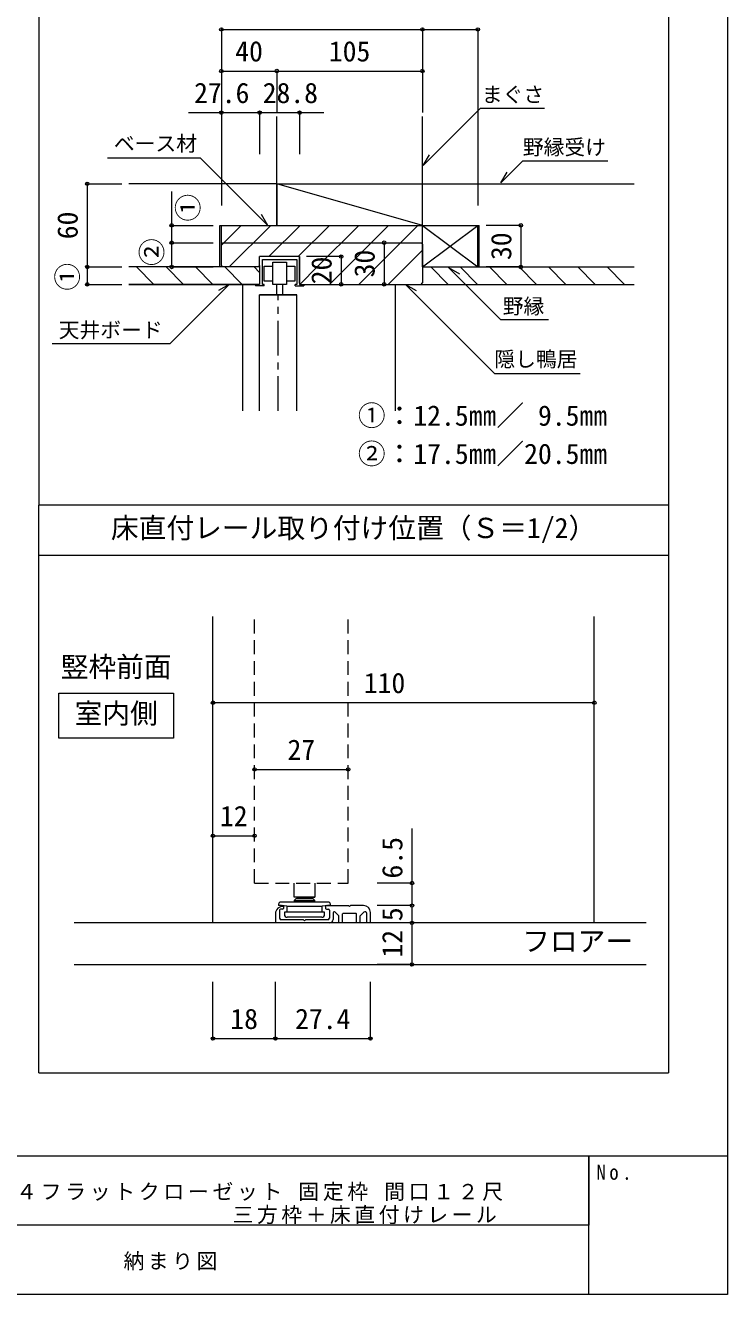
# Model space of a CAD drawing. Units: millimetres on the paper, with parts at other scales. Extents: x -197 to 198, y -138 to 137.
# Drawn here: x 96.5 to 197.8, y -138 to 45 of the extents above; entities that cross this region are included whole.
import ezdxf
from ezdxf.enums import TextEntityAlignment as Align

# ---------------------------------------------------------------- set-up
doc = ezdxf.new("R2010")
doc.units = ezdxf.units.MM
doc.header["$PDMODE"] = 32
doc.header["$PDSIZE"] = 0.5
doc.linetypes.add('CHAIN1', pattern=[8, 5, -1, 1, -1])
doc.linetypes.add('DASHED2', pattern=[3, 2, -1])
for name, color, linetype, lineweight in [('0-0_補助線', 7, 'Continuous', 9), ('0-1_通り芯', 4, 'CHAIN1', 9), ('0-3_仕上げ', 2, 'Continuous', 9), ('0-4_枠', 3, 'Continuous', 9), ('0-A_文字', 7, 'Continuous', 9), ('0-B_寸法', 7, 'Continuous', 9), ('1-3_仕上げ', 2, 'Continuous', 9), ('1-4_枠', 7, 'Continuous', 9), ('1-6_扉', 7, 'DASHED2', 9), ('1-A_文字', 7, 'Continuous', 9), ('1-B_寸法', 7, 'Continuous', 9), ('F-0_補助線', 7, 'Continuous', 9)]:
    doc.layers.add(name, color=color, linetype=linetype, lineweight=lineweight)
doc.layers.add('F-A_文字', color=7, linetype='Continuous')
doc.styles.add('ＭＳ ゴシック', font='')
doc.styles.get('ＭＳ ゴシック').set_extended_font_data('MS Gothic')

msp = doc.modelspace()

# ---------------------------------------------------------------- linework, layer by layer
at = {"layer": '0-0_補助線'}
for p, q in [((153.779, 16.166), (132.779, 22.166)), ((153.779, 10.166), (161.779, 16.166)), ((153.779, 16.166), (161.779, 10.166)), ((161.779, 10.166), (161.779, 16.166)), ((130.699, 7.666), (130.699, 11.266)), ((130.699, 11.266), (135.659, 11.266)), ((135.659, 11.266), (135.659, 7.666)), ((136.059, 11.666), (136.059, 7.666)), ((130.299, 10.366), (130.299, 7.666)), ((134.179, 10.307), (135.373, 10.307)), ((135.373, 10.307), (135.373, 8.107)), ((111.433, 7.666), (130.299, 7.666)), ((129.699, 7.666), (129.699, 7.466)), ((130.299, 7.666), (129.699, 7.666)), ((130.958, 7.466), (129.699, 7.466)), ((132.179, 8.107), (130.973, 8.107)), ((134.179, 7.666), (132.179, 7.666)), ((132.779, 6.166), (132.779, 7.666)), ((133.579, 7.666), (133.579, 6.166)), ((135.373, 8.107), (134.179, 8.107)), ((135.425, 7.466), (135.425, 7.666)), ((135.659, 7.666), (135.425, 7.666)), ((135.425, 7.466), (136.659, 7.466)), ((136.259, 7.666), (136.659, 7.666)), ((136.659, 7.666), (136.659, 7.466)), ((135.27, -80.678), (135.27, -78.659)), ((138.27, -78.659), (138.27, -80.678)), ((133.02, -81.688), (133.02, -81.888)), ((135.27, -81.438), (133.27, -81.438)), ((133.72, -82.059), (133.72, -82.309)), ((139.295, -82.019), (134.245, -82.019)), ((138.27, -80.678), (135.27, -80.678)), ((135.895, -80.788), (135.27, -80.678)), ((135.27, -81.188), (135.52, -80.938)), ((135.27, -81.188), (135.27, -81.438)), ((135.27, -81.188), (138.27, -81.188)), ((140.27, -81.438), (135.27, -81.438)), ((138.02, -80.938), (135.52, -80.938)), ((137.645, -80.788), (135.895, -80.788)), ((135.895, -80.788), (135.895, -80.938)), ((137.645, -80.788), (138.27, -80.678)), ((137.645, -80.788), (137.645, -80.938)), ((138.02, -80.938), (138.27, -81.188)), ((138.27, -81.438), (138.27, -81.188)), ((139.359, -82.003), (139.295, -82.013)), ((140.084, -81.888), (139.359, -82.003)), ((140.52, -81.888), (140.084, -81.888)), ((140.52, -81.888), (140.52, -81.688)), ((134.245, -82.838), (134.145, -82.838)), ((139.295, -82.838), (134.245, -82.838)), ((139.27, -83.588), (134.27, -83.588)), ((139.395, -82.838), (139.295, -82.838))]:
    msp.add_line(p, q, dxfattribs=at)
at = {"layer": '0-0_補助線', "color": 4}
for p, q in [((127.649, 16.166), (124.779, 13.296)), ((131.891, 16.166), (125.891, 10.166)), ((136.134, 16.166), (131.634, 11.666)), ((140.377, 16.166), (135.877, 11.666)), ((144.619, 16.166), (138.619, 10.166)), ((148.862, 16.166), (140.362, 7.666)), ((153.105, 16.166), (144.605, 7.666)), ((153.779, 12.598), (148.847, 7.666)), ((115.056, 7.666), (112.556, 10.166)), ((119.299, 7.666), (116.799, 10.166)), ((123.542, 7.666), (121.042, 10.166)), ((127.784, 7.666), (125.284, 10.166)), ((130.299, 9.394), (129.527, 10.166)), ((138.619, 10.166), (136.189, 7.736)), ((157.483, 7.666), (154.983, 10.166)), ((161.726, 7.666), (159.226, 10.166)), ((165.968, 7.666), (163.468, 10.166)), ((170.211, 7.666), (167.711, 10.166)), ((174.453, 7.666), (171.953, 10.166)), ((178.696, 7.666), (176.196, 10.166)), ((182.939, 7.666), (180.439, 10.166))]:
    msp.add_line(p, q, dxfattribs=at)
at = {"layer": '0-0_補助線', "color": 6}
for p, q in [((130.279, 6.166), (135.679, 6.166)), ((135.679, 6.166), (130.279, 6.166)), ((130.279, 5.996), (130.279, 6.166)), ((130.279, -10.594), (130.279, 5.996)), ((133.579, 6.166), (132.779, 6.166)), ((135.679, -10.594), (135.679, 6.166))]:
    msp.add_line(p, q, dxfattribs=at)
at = {"layer": '0-0_補助線'}
for points in [[(130.973, 8.107), (130.973, 10.307), (132.179, 10.307)], [(132.179, 7.666), (132.179, 10.866), (134.179, 10.866), (134.179, 7.666)], [(130.958, 7.466), (130.958, 7.666), (130.699, 7.666)], [(134.245, -82.013), (133.455, -81.888), (133.02, -81.888)], [(134.245, -82.013), (134.245, -82.588), (134.245, -82.838)], [(139.295, -82.838), (139.295, -82.588), (139.295, -82.013)], [(134.145, -82.838), (133.87, -82.838), (133.87, -83.188)], [(139.67, -83.188), (139.67, -82.838), (139.395, -82.838)]]:
    msp.add_lwpolyline(points, dxfattribs=at)
for centre, radius, start, end in [((133.27, -81.688), 0.25, 90, 180), ((140.27, -81.688), 0.25, 0, 90), ((134.27, -83.188), 0.4, 180, 270), ((139.27, -83.188), 0.4, 270, 0)]:
    msp.add_arc(centre, radius, start, end, dxfattribs=at)
at = {"layer": '0-1_通り芯'}
msp.add_line((132.979, -10.594), (132.979, 6.166), dxfattribs=at)
at = {"layer": '0-3_仕上げ'}
for p, q in [((132.779, 16.166), (132.779, 31.845)), ((153.779, 16.166), (153.779, 31.845)), ((132.779, 22.166), (111.433, 22.166)), ((132.779, 22.166), (184.314, 22.166)), ((132.779, 22.166), (132.779, 16.166)), ((130.299, 10.166), (111.433, 10.166)), ((153.779, 10.166), (184.314, 10.166)), ((130.299, 7.666), (111.433, 7.666)), ((153.579, 7.666), (184.314, 7.666))]:
    msp.add_line(p, q, dxfattribs=at)
at = {"layer": '0-4_枠'}
for p, q in [((124.579, 10.166), (124.579, 16.166)), ((124.579, 16.166), (161.979, 16.166)), ((124.779, 10.366), (124.779, 16.166)), ((161.979, 10.166), (161.979, 16.166)), ((124.979, 13.666), (124.779, 13.466)), ((124.979, 13.666), (153.579, 13.666)), ((153.779, 13.466), (153.579, 13.666)), ((153.779, 13.466), (153.779, 7.866)), ((136.059, 11.666), (130.299, 11.666)), ((130.299, 10.366), (130.299, 11.666)), ((136.059, 7.866), (136.059, 11.666)), ((124.979, 10.166), (124.779, 10.366)), ((130.099, 10.166), (130.299, 10.366)), ((136.259, 7.666), (136.059, 7.866)), ((136.259, 7.666), (153.579, 7.666)), ((153.579, 7.666), (153.779, 7.866))]:
    msp.add_line(p, q, dxfattribs=at)
at = {"layer": '0-4_枠', "color": 4}
for p, q in [((127.879, -10.594), (127.879, 7.666)), ((149.879, -10.594), (149.879, 7.666))]:
    msp.add_line(p, q, dxfattribs=at)
at = {"layer": '0-A_文字', "color": 3}
for p, q in [((189.266, 57.622), (189.266, -106)), ((98.433, -106), (98.433, -24.189)), ((98.433, -31.389), (189.266, -31.389)), ((98.433, -106), (189.266, -106))]:
    msp.add_line(p, q, dxfattribs=at)
at = {"layer": '0-A_文字'}
for p, q in [((153.902, 24.783), (162.168, 33.05)), ((162.168, 33.05), (171.404, 33.05)), ((153.902, 24.783), (154.802, 26.342)), ((165.091, 22.301), (165.991, 23.859)), ((131.467, 16.166), (130.567, 17.725)), ((157.549, 10.088), (165.047, 2.589)), ((157.549, 10.088), (159.107, 9.188)), ((125.923, 7.666), (117.359, -0.898)), ((125.923, 7.666), (124.364, 6.766)), ((151.34, 7.666), (152.899, 6.766)), ((165.047, 2.589), (171.958, 2.589)), ((117.359, -0.898), (100.398, -0.898))]:
    msp.add_line(p, q, dxfattribs=at)
for points in [[(131.467, 16.166), (121.759, 25.874), (108.379, 25.874)], [(165.091, 22.301), (168.285, 25.495), (180.545, 25.495)], [(151.34, 7.666), (164.186, -5.179), (176.535, -5.179)]]:
    msp.add_lwpolyline(points, dxfattribs=at)
at = {"layer": '0-B_寸法', "color": 4}
for p, q in [((124.779, 44.422), (153.779, 44.422)), ((124.779, 44.422), (124.779, 38.422)), ((153.779, 44.422), (153.779, 38.422)), ((153.779, 44.422), (161.779, 44.422)), ((161.779, 44.422), (161.779, 19.01)), ((124.779, 38.422), (132.779, 38.422)), ((124.779, 38.422), (124.779, 19.01)), ((132.779, 38.422), (132.779, 32.422)), ((132.779, 38.422), (153.779, 38.422)), ((153.779, 38.422), (153.779, 32.422)), ((120.06, 32.422), (130.299, 32.422)), ((124.779, 32.422), (124.779, 26.422)), ((130.299, 32.422), (130.299, 26.422)), ((130.299, 32.422), (139.576, 32.422)), ((136.059, 32.422), (136.059, 26.422)), ((105.433, 22.166), (105.433, 10.166)), ((105.433, 22.166), (110.433, 22.166)), ((117.603, 21.054), (117.603, 13.666)), ((117.603, 16.166), (123.579, 16.166)), ((167.979, 16.166), (162.979, 16.166)), ((167.979, 16.166), (167.979, 10.166)), ((117.603, 13.666), (123.579, 13.666)), ((117.603, 13.666), (117.603, 10.166)), ((148.268, 13.666), (148.268, 7.666)), ((142.059, 11.666), (137.059, 11.666)), ((142.059, 11.666), (142.059, 7.666)), ((105.433, 10.166), (110.433, 10.166)), ((105.433, 10.166), (105.433, 7.666)), ((117.603, 10.166), (123.579, 10.166)), ((167.979, 10.166), (162.979, 10.166)), ((105.433, 7.666), (110.433, 7.666)), ((136.059, 7.666), (142.059, 7.666))]:
    msp.add_line(p, q, dxfattribs=at)
at = {"layer": '0-B_寸法'}
msp.add_line((153.779, 10.166), (153.779, 16.166), dxfattribs=at)
at = {"layer": '0-B_寸法', "color": 3}
msp.add_line((189.266, -24.189), (98.433, -24.189), dxfattribs=at)
msp.add_lwpolyline([(189.266, 57.622), (98.433, 57.622), (98.433, -24.189)], dxfattribs=at)
at = {"layer": '0-B_寸法'}
for p in [(124.779, 44.422), (153.779, 44.422), (161.779, 44.422), (124.779, 38.422), (132.779, 38.422), (153.779, 38.422), (124.779, 32.422), (130.299, 32.422), (136.059, 32.422), (105.433, 22.166), (117.603, 16.166), (167.979, 16.166), (117.603, 13.666), (148.268, 13.666), (142.059, 11.666), (105.433, 10.166), (117.603, 10.166), (167.979, 10.166), (105.433, 7.666), (142.059, 7.666), (148.268, 7.666)]:
    msp.add_point(p, dxfattribs=at)
at = {"layer": '1-3_仕上げ'}
for p, q in [((186.07, -84.409), (103.57, -84.409)), ((103.57, -90.409), (186.07, -90.409))]:
    msp.add_line(p, q, dxfattribs=at)
at = {"layer": '1-4_枠', "color": 3}
for p, q in [((123.57, -84.409), (123.57, -40.246)), ((178.57, -84.409), (178.57, -40.246))]:
    msp.add_line(p, q, dxfattribs=at)
at = {"layer": '1-4_枠'}
for p, q in [((133.72, -82.059), (133.72, -82.309)), ((139.82, -82.059), (139.82, -82.309)), ((139.97, -81.909), (143.12, -81.909)), ((143.27, -82.059), (143.12, -81.909)), ((143.27, -82.059), (143.42, -81.909)), ((145.27, -81.909), (143.42, -81.909)), ((132.57, -83.059), (132.57, -84.409)), ((133.17, -82.559), (133.17, -83.709)), ((133.62, -82.409), (133.32, -82.409)), ((136.77, -84.109), (136.92, -83.959)), ((140.12, -83.959), (136.92, -83.959)), ((139.92, -82.409), (140.22, -82.409)), ((140.37, -82.559), (140.37, -83.709)), ((140.92, -82.946), (140.92, -83.909)), ((141.676, -83.34), (141.176, -82.84)), ((141.72, -84.409), (141.72, -83.446)), ((142.27, -84.409), (142.27, -83.109)), ((144.22, -83.059), (142.32, -83.059)), ((144.27, -84.409), (144.27, -83.109)), ((145.77, -84.409), (145.77, -83.037)), ((146.27, -84.409), (146.27, -82.909)), ((140.42, -84.409), (132.57, -84.409)), ((142.27, -84.409), (141.72, -84.409)), ((144.82, -84.409), (144.27, -84.409)), ((146.27, -84.409), (145.77, -84.409))]:
    msp.add_line(p, q, dxfattribs=at)
for points in [[(136.77, -84.109), (136.62, -83.959), (133.42, -83.959)], [(144.82, -84.409), (144.82, -83.384), (145.343, -82.86)]]:
    msp.add_lwpolyline(points, dxfattribs=at)
for centre, radius, start, end in [((133.57, -83.059), 1, 81.37307, 180), ((133.57, -82.059), 0.15, 0, 90), ((133.62, -82.309), 0.1, 270, 0), ((139.97, -82.059), 0.15, 90, 180), ((139.92, -82.309), 0.1, 180, 270), ((145.27, -82.909), 1, 0, 90), ((133.32, -82.559), 0.15, 90, 180), ((133.42, -83.709), 0.25, 180, 270), ((140.12, -83.709), 0.25, 270, 0), ((140.22, -82.559), 0.15, 0, 90), ((140.42, -83.909), 0.5, 270, 0), ((141.07, -82.946), 0.15, 45, 180), ((141.57, -83.446), 0.15, 360, 45), ((142.32, -83.109), 0.05, 90, 180), ((144.22, -83.109), 0.05, 0, 90), ((145.52, -83.037), 0.25, 360, 135)]:
    msp.add_arc(centre, radius, start, end, dxfattribs=at)
at = {"layer": '1-6_扉'}
for p, q in [((129.57, -78.659), (129.57, -40.246)), ((143.07, -78.659), (143.07, -40.246)), ((129.57, -78.659), (143.07, -78.659))]:
    msp.add_line(p, q, dxfattribs=at)
at = {"layer": '1-A_文字'}
msp.add_lwpolyline([(101.349, -51.297), (117.868, -51.297), (117.868, -57.773), (101.349, -57.773)], close=True, dxfattribs=at)
at = {"layer": '1-B_寸法', "color": 4}
for p, q in [((178.57, -52.655), (123.57, -52.655)), ((129.57, -62.275), (143.07, -62.275)), ((152.27, -70.791), (152.27, -81.909)), ((123.57, -71.839), (129.57, -71.839)), ((152.27, -78.659), (147.27, -78.659)), ((152.27, -81.909), (147.27, -81.909)), ((152.27, -81.909), (152.27, -84.409)), ((152.27, -84.409), (147.27, -84.409)), ((152.27, -84.409), (152.27, -90.409)), ((152.27, -90.409), (147.27, -90.409)), ((123.57, -101.083), (123.57, -92.909)), ((132.57, -101.083), (132.57, -92.909)), ((132.57, -101.083), (132.57, -92.909)), ((146.27, -101.083), (146.27, -92.909)), ((123.57, -101.083), (132.57, -101.083)), ((132.57, -101.083), (146.27, -101.083))]:
    msp.add_line(p, q, dxfattribs=at)
at = {"layer": '1-B_寸法'}
for p in [(123.57, -52.655), (178.57, -52.655), (129.57, -62.275), (143.07, -62.275), (123.57, -71.839), (129.57, -71.839), (152.27, -78.659), (152.27, -81.909), (152.27, -84.409), (152.27, -90.409), (123.57, -101.083), (132.57, -101.083), (146.27, -101.083)]:
    msp.add_point(p, dxfattribs=at)
at = {"layer": 'F-0_補助線', "color": 3, "lineweight": 18}
msp.add_line((-197.2, -118), (197.8, -118), dxfattribs=at)
msp.add_lwpolyline([(-197.2, 137), (197.8, 137), (197.8, -138), (-197.2, -138)], close=True, dxfattribs=at)
at = {"layer": 'F-0_補助線', "color": 2, "lineweight": 18}
for points in [[(57.8, -118), (177.8, -118), (177.8, -128), (57.8, -128)], [(177.8, -118), (197.8, -118), (197.8, -138), (177.8, -138)]]:
    msp.add_lwpolyline(points, close=True, dxfattribs=at)

# ---------------------------------------------------------------- texts
at = {"layer": '0-0_補助線', "style": 'ＭＳ ゴシック'}
for s, p in [('まぐさ', (162.339, 33.271)), ('ベース材', (109.273, 26.21)), ('野縁受け', (168.263, 25.685)), ('野縁', (165.357, 2.752)), ('天井ボード', (101.315, -0.672)), ('隠し鴨居', (164.155, -4.882))]:
    msp.add_text(s, height=2.199, dxfattribs=at).set_placement(p, align=Align.BOTTOM_LEFT)
at = {"layer": '0-A_文字', "style": 'ＭＳ ゴシック'}
msp.add_text('床直付レール取り付け位置（Ｓ＝1/2）', height=2.933, dxfattribs=at).set_placement((108.85, -29.807), align=Align.BOTTOM_LEFT)
at = {"layer": '0-B_寸法', "style": 'ＭＳ ゴシック'}
for s, p in [('40', (126.779, 38.922)), ('105', (140.279, 38.922)), ('27.6', (120.843, 32.922)), ('28.8', (130.738, 32.922)), ('①：12.5㎜／ 9.5㎜', (144.467, -13.599)), ('②：17.5㎜／20.5㎜', (144.467, -19.111))]:
    msp.add_text(s, height=2.933, dxfattribs=at).set_placement(p, align=Align.BOTTOM_LEFT)
for s, p in [('①', (122.325, 16.716)), ('60', (104.933, 14.166)), ('30', (167.479, 11.166)), ('②', (117.103, 10.316)), ('20', (141.559, 7.666)), ('30', (147.768, 8.666)), ('①', (104.933, 6.754))]:
    msp.add_text(s, height=2.933, rotation=90, dxfattribs=at).set_placement(p, align=Align.BOTTOM_LEFT)
at = {"layer": '1-A_文字', "style": 'ＭＳ ゴシック'}
for s, p in [('竪枠前面', (101.609, -49.825)), ('室内側', (103.609, -56.535)), ('フロアー', (168.165, -89.383))]:
    msp.add_text(s, height=2.933, dxfattribs=at).set_placement(p, align=Align.BOTTOM_LEFT)
at = {"layer": '1-B_寸法', "style": 'ＭＳ ゴシック'}
for s, p in [('110', (145.32, -52.155)), ('27', (134.32, -61.775)), ('12', (124.57, -71.339)), ('18', (126.07, -100.583)), ('27.4', (135.42, -100.583))]:
    msp.add_text(s, height=2.933, dxfattribs=at).set_placement(p, align=Align.BOTTOM_LEFT)
for s, p in [('6.5', (151.77, -78.006)), ('5', (151.77, -84.159)), ('12', (151.77, -89.409))]:
    msp.add_text(s, height=2.933, rotation=90, dxfattribs=at).set_placement(p, align=Align.BOTTOM_LEFT)
at = {"layer": 'F-A_文字', "char_height": 2.199, "attachment_point": 7, "style": 'ＭＳ ゴシック'}
for s, insert in [('\\T1.38;\\W0.9;No.', (178.881, -121.478)), ('\\T1.18;ＷＯ\\~建具\\~Ｈ２４フラットクローゼット\\~固定枠\\~間口１２尺', (70.412, -124.5)), ('\\T1.17;三方枠＋床直付けレール', (126.412, -127.833)), ('\\T1.17;納まり図', (110.662, -134.5))]:
    msp.add_mtext(s, dxfattribs=dict(at, insert=insert))

doc.saveas('drawing.dxf')
